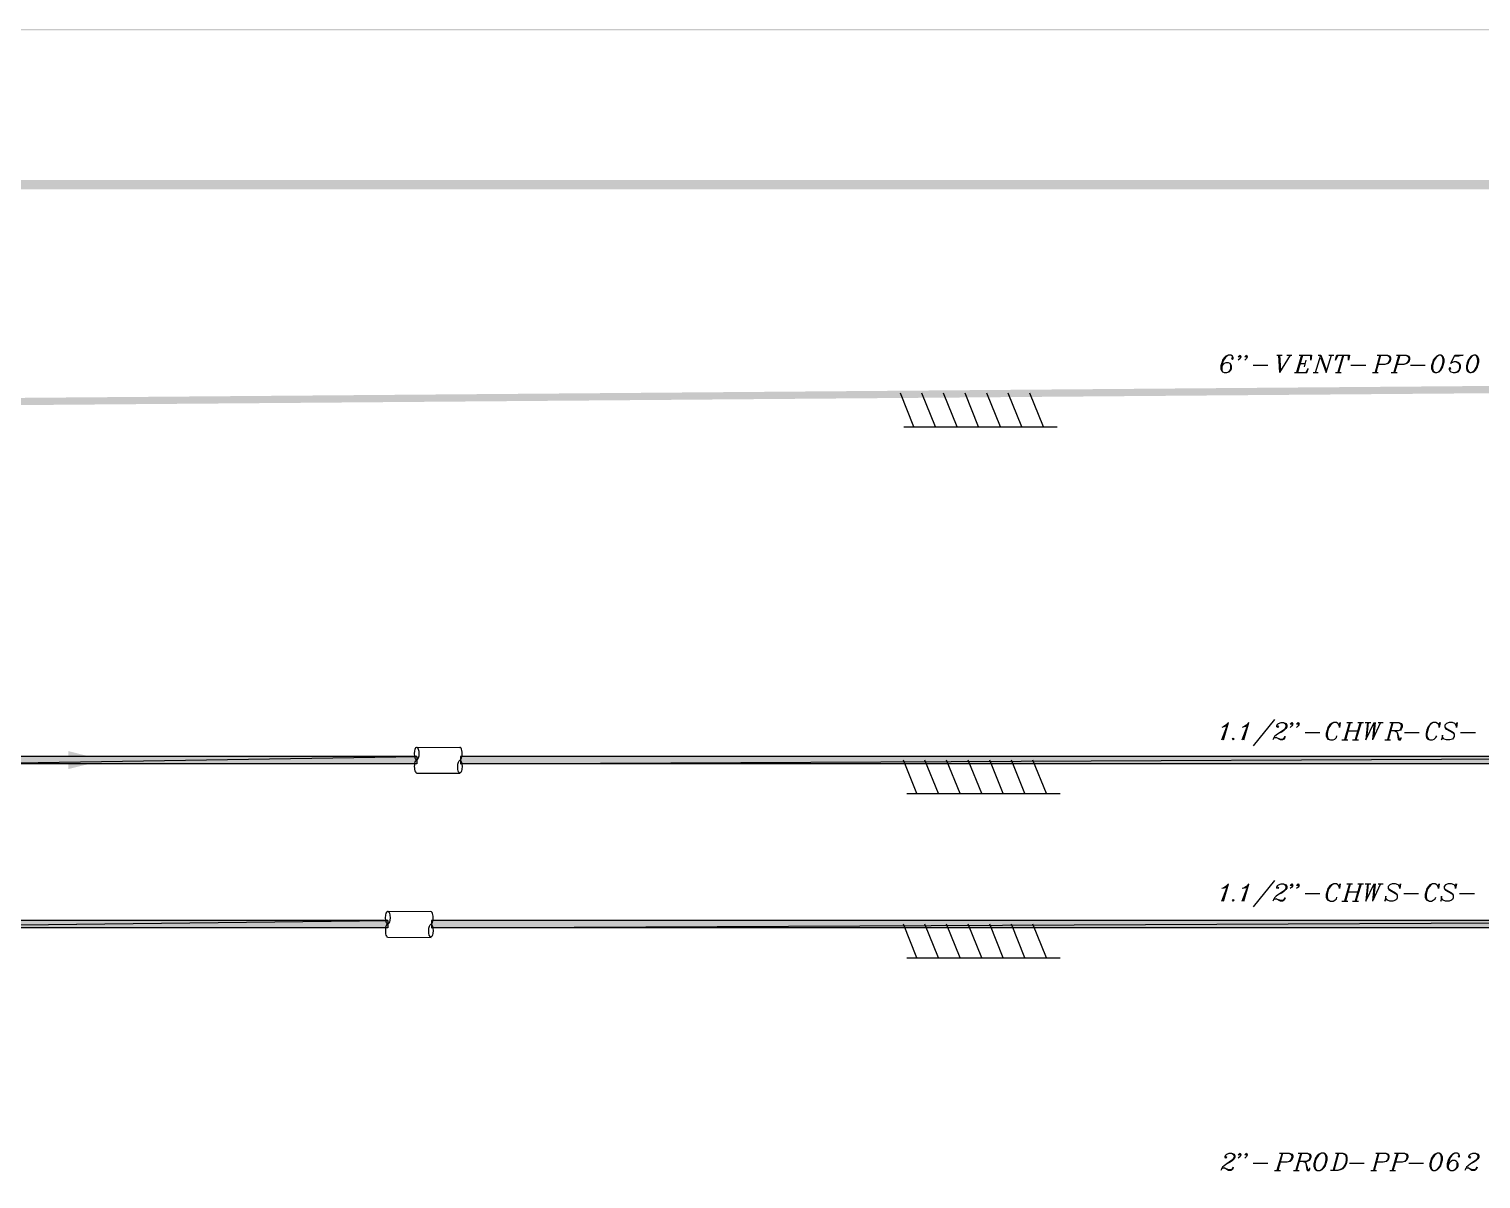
# Model space of a CAD drawing. Header units: inches. Extents: x 1 to 908, y 1 to 642.
# Drawn here: x 543.2 to 744.7, y 482.5 to 642.1 of the extents above; entities that cross this region are included whole.
import ezdxf

# ---------------------------------------------------------------- set-up
doc = ezdxf.new("R2010")
doc.units = ezdxf.units.IN
doc.header["$MEASUREMENT"] = 0
doc.layers.add('PDF_Geometry', color=7, linetype='Continuous')
doc.layers.add('PDF_Solid Fills', color=30, linetype='Continuous')

msp = doc.modelspace()

# ---------------------------------------------------------------- hatches: boundary and pattern name
at = {"layer": 'PDF_Solid Fills', "transparency": 33554559}
h = msp.add_hatch(color=7, dxfattribs=at)
h.paths.add_polyline_path([(0.77, 642.15), (0.96, 641.95), (908.12, 642.15)])
h.paths.add_polyline_path([(0.96, 641.95), (908.12, 642.15), (908.12, 641.95)])
h = msp.add_hatch(color=7, dxfattribs=at)
h.paths.add_polyline_path([(886.53, 21.48), (886.53, 22.77), (21.7, 21.48)])
h.paths.add_polyline_path([(886.53, 22.77), (21.7, 21.48), (23, 22.77)])
h.paths.add_polyline_path([(21.7, 21.48), (23, 22.77), (21.7, 621.21)])
h.paths.add_polyline_path([(23, 22.77), (21.7, 621.21), (23, 619.92)])
h.paths.add_polyline_path([(21.7, 621.21), (23, 619.92), (887.18, 621.21)])
h.paths.add_polyline_path([(23, 619.92), (887.18, 621.21), (885.89, 619.92)])
h.paths.add_polyline_path([(887.18, 621.21), (885.89, 619.92), (887.18, 22.12)])
h.paths.add_polyline_path([(885.89, 619.92), (887.18, 22.12), (885.89, 22.12)])
h = msp.add_hatch(color=40, dxfattribs=at)
h.paths.add_polyline_path([(405.5, 589.85), (405.53, 588.85), (817.02, 593.19)])
h.paths.add_polyline_path([(405.53, 588.85), (817.02, 593.19), (817.02, 592.18)])
h = msp.add_hatch(color=40, dxfattribs=at)
h.paths.add_polyline_path([(532.74, 541.18), (532.74, 540.18), (597.01, 541.18)])
h.paths.add_polyline_path([(532.74, 540.18), (597.01, 541.18), (597.01, 540.18)])
h = msp.add_hatch(color=40, dxfattribs=at)
h.paths.add_polyline_path([(603.06, 541.18), (603.06, 540.18), (817.06, 541.18)])
h.paths.add_polyline_path([(603.06, 540.18), (817.06, 541.18), (817.06, 540.18)])
h = msp.add_hatch(color=40, dxfattribs=at)
h.paths.add_polyline_path([(506.56, 518.4), (506.56, 517.4), (592.96, 518.4)])
h.paths.add_polyline_path([(506.56, 517.4), (592.96, 518.4), (592.96, 517.4)])
h = msp.add_hatch(color=40, dxfattribs=at)
h.paths.add_polyline_path([(599.04, 518.4), (599.04, 517.4), (817.06, 518.4)])
h.paths.add_polyline_path([(599.04, 517.4), (817.06, 518.4), (817.06, 517.4)])

# ---------------------------------------------------------------- linework, layer by layer
at = {"layer": 'PDF_Geometry', "lineweight": 25}
for points in [[(710.24, 596.52), (710.11, 596.42), (710.24, 596.29), (710.33, 596.42), (710.33, 596.52), (710.24, 596.75), (710.01, 596.88), (709.65, 596.88), (709.3, 596.75), (709.07, 596.52), (708.84, 596.2), (708.75, 595.84), (708.62, 595.39), (708.62, 594.94), (708.75, 594.71), (708.84, 594.58), (709.07, 594.48), (709.43, 594.48), (709.78, 594.58), (710.01, 594.81), (710.11, 595.03), (710.11, 595.39), (710.01, 595.61), (709.88, 595.74), (709.65, 595.84), (709.3, 595.84), (709.07, 595.74), (708.84, 595.49), (708.75, 595.26)], [(709.65, 596.88), (709.43, 596.75), (709.2, 596.52), (708.97, 596.2), (708.84, 595.84), (708.75, 595.39), (708.75, 594.81), (708.84, 594.58)], [(711.37, 596.65), (711.01, 596.65), (711.27, 596.88), (711.37, 596.65), (711.27, 596.42), (711.01, 596.2)], [(712.27, 596.65), (711.95, 596.65), (712.18, 596.88), (712.27, 596.65), (712.18, 596.42), (711.95, 596.2)], [(716.38, 596.88), (717.1, 596.88)], [(716.61, 596.88), (716.74, 594.48)], [(716.74, 596.88), (716.87, 594.71)], [(718.23, 596.88), (716.74, 594.48)], [(717.78, 596.88), (718.45, 596.88)], [(719.81, 596.88), (719.13, 594.48)], [(719.94, 596.88), (719.26, 594.48)], [(719.49, 596.88), (721.21, 596.88), (721.08, 596.2), (721.08, 596.88)], [(721.76, 594.48), (722.47, 596.88), (723.24, 594.81)], [(722.11, 596.88), (722.47, 596.88)], [(722.47, 596.52), (723.24, 594.48), (723.96, 596.88)], [(723.6, 596.88), (724.28, 596.88)], [(724.86, 596.88), (724.51, 596.2), (724.73, 596.88), (726.45, 596.88), (726.35, 596.2), (726.35, 596.88)], [(725.54, 596.88), (724.86, 594.48)], [(725.64, 596.88), (724.96, 594.48)], [(730.69, 596.88), (730.01, 594.48)], [(730.78, 596.88), (730.1, 594.48)], [(730.33, 596.88), (731.72, 596.88), (732.05, 596.75), (732.18, 596.52), (732.18, 596.29), (732.05, 595.97), (731.82, 595.74), (731.37, 595.61), (730.46, 595.61)], [(731.72, 596.88), (731.95, 596.75), (732.05, 596.52), (732.05, 596.29), (731.95, 595.97), (731.72, 595.74), (731.37, 595.61)], [(733.31, 596.88), (732.63, 594.48)], [(733.44, 596.88), (732.73, 594.48)], [(732.98, 596.88), (734.34, 596.88), (734.7, 596.75), (734.8, 596.52), (734.8, 596.29), (734.7, 595.97), (734.44, 595.74), (733.99, 595.61), (733.08, 595.61)], [(734.34, 596.88), (734.57, 596.75), (734.7, 596.52), (734.7, 596.29), (734.57, 595.97), (734.34, 595.74), (733.99, 595.61)], [(738.91, 596.88), (738.58, 596.75), (738.36, 596.52), (738.1, 596.2), (738, 595.84), (737.87, 595.39), (737.87, 595.03), (738, 594.71), (738.1, 594.58), (738.36, 594.48), (738.58, 594.48), (738.91, 594.58), (739.13, 594.81), (739.36, 595.16), (739.49, 595.49), (739.59, 595.97), (739.59, 596.29), (739.49, 596.65), (739.36, 596.75), (739.13, 596.88), (738.91, 596.88), (738.68, 596.75), (738.45, 596.52), (738.23, 596.2), (738.1, 595.84), (738, 595.39), (738, 595.03), (738.1, 594.71), (738.36, 594.48)], [(738.58, 594.48), (738.81, 594.58), (739.04, 594.81), (739.26, 595.16), (739.36, 595.49), (739.49, 595.97), (739.49, 596.29), (739.36, 596.65), (739.13, 596.88)], [(740.4, 594.94), (740.52, 595.03), (740.4, 595.16), (740.3, 595.03), (740.3, 594.94), (740.4, 594.71), (740.52, 594.58), (740.85, 594.48), (741.2, 594.48), (741.53, 594.58), (741.75, 594.81), (741.88, 595.16), (741.88, 595.49), (741.75, 595.74), (741.66, 595.84), (741.3, 595.97), (740.98, 595.97), (740.62, 595.84), (740.52, 595.74), (741.07, 596.88), (742.24, 596.88), (741.66, 596.75), (741.07, 596.75)], [(743.73, 596.88), (743.37, 596.75), (743.15, 596.52), (742.92, 596.2), (742.79, 595.84), (742.69, 595.39), (742.69, 595.03), (742.79, 594.71), (742.92, 594.58), (743.15, 594.48), (743.37, 594.48), (743.73, 594.58), (743.95, 594.81), (744.18, 595.16), (744.28, 595.49), (744.41, 595.97), (744.41, 596.29), (744.28, 596.65), (744.18, 596.75), (743.95, 596.88), (743.73, 596.88), (743.47, 596.75), (743.24, 596.52), (743.02, 596.2), (742.92, 595.84), (742.79, 595.39), (742.79, 595.03), (742.92, 594.71), (743.15, 594.48)], [(709.43, 594.48), (709.65, 594.58), (709.88, 594.81), (710.01, 595.03), (710.01, 595.49)], [(713.08, 595.49), (715.15, 595.49)], [(718.81, 594.48), (720.53, 594.48), (720.75, 595.03), (720.4, 594.48)], [(719.59, 595.74), (720.3, 595.74)], [(720.4, 596.2), (720.17, 595.26)], [(726.67, 595.49), (728.75, 595.49)], [(734.93, 595.49), (736.96, 595.49)], [(741.3, 595.97), (741.53, 595.84), (741.66, 595.74), (741.75, 595.49), (741.75, 595.16), (741.66, 594.81), (741.43, 594.58), (741.2, 594.48)], [(721.43, 594.48), (722.11, 594.48)], [(724.51, 594.48), (725.32, 594.48)], [(729.65, 594.48), (730.46, 594.48)], [(732.27, 594.48), (733.08, 594.48)], [(716.06, 546.33), (713.08, 542.67)], [(708.75, 543.48), (709.65, 545.88)], [(708.97, 543.48), (709.65, 545.88), (709.3, 545.52), (708.97, 545.29), (708.75, 545.2)], [(709.43, 545.42), (708.84, 543.48)], [(709.56, 545.52), (709.07, 545.29)], [(711.59, 543.48), (712.5, 545.88)], [(711.82, 543.48), (712.5, 545.88), (712.18, 545.52), (711.82, 545.29), (711.59, 545.2)], [(712.27, 545.42), (711.72, 543.48)], [(712.4, 545.52), (711.95, 545.29)], [(716.51, 545.42), (716.61, 545.29), (716.51, 545.2), (716.38, 545.29), (716.38, 545.42), (716.51, 545.65), (716.61, 545.75), (716.97, 545.88), (717.32, 545.88), (717.65, 545.75), (717.78, 545.52), (717.78, 545.29), (717.65, 545.07), (717.42, 544.84), (717.1, 544.61), (716.61, 544.39), (716.29, 544.16), (716.06, 543.94), (715.83, 543.48)], [(717.32, 545.88), (717.55, 545.75), (717.65, 545.52), (717.65, 545.29), (717.55, 545.07), (717.32, 544.84), (716.61, 544.39)], [(718.58, 545.65), (718.23, 545.65), (718.45, 545.88), (718.58, 545.65), (718.45, 545.42), (718.23, 545.2)], [(719.49, 545.65), (719.13, 545.65), (719.36, 545.88), (719.49, 545.65), (719.36, 545.42), (719.13, 545.2)], [(720.3, 544.52), (722.34, 544.52)], [(724.96, 545.65), (725.09, 545.65), (725.19, 545.88), (725.09, 545.2), (725.09, 545.42), (724.96, 545.65), (724.86, 545.75), (724.64, 545.88), (724.28, 545.88), (723.96, 545.75), (723.7, 545.52), (723.47, 545.2), (723.37, 544.84), (723.24, 544.39), (723.24, 544.03), (723.37, 543.71), (723.47, 543.58), (723.83, 543.48), (724.18, 543.48), (724.41, 543.58), (724.64, 543.81), (724.73, 544.03)], [(724.28, 545.88), (724.05, 545.75), (723.83, 545.52), (723.6, 545.2), (723.47, 544.84), (723.37, 544.39), (723.37, 544.03), (723.47, 543.71), (723.6, 543.58), (723.83, 543.48)], [(726.45, 545.88), (725.77, 543.48)], [(726.58, 545.88), (725.9, 543.48)], [(726.12, 545.88), (726.9, 545.88)], [(726.22, 544.74), (727.61, 544.74)], [(727.94, 545.88), (727.26, 543.48)], [(728.07, 545.88), (727.35, 543.48)], [(727.61, 545.88), (728.39, 545.88)], [(728.62, 545.88), (729.42, 545.88)], [(728.97, 545.88), (728.75, 543.48)], [(728.75, 543.48), (729.88, 545.88), (729.65, 543.48)], [(729.07, 545.88), (728.84, 543.71)], [(730.78, 545.88), (729.65, 543.48)], [(730.01, 545.88), (729.78, 543.71)], [(730.46, 545.88), (731.14, 545.88)], [(732.4, 545.88), (731.72, 543.48)], [(732.5, 545.88), (731.82, 543.48)], [(732.05, 545.88), (733.31, 545.88), (733.66, 545.75), (733.76, 545.52), (733.76, 545.29), (733.66, 544.97), (733.53, 544.84), (733.21, 544.74), (732.18, 544.74)], [(732.73, 544.74), (732.98, 544.61), (733.08, 544.52), (733.21, 543.58), (733.31, 543.48), (733.53, 543.48), (733.66, 543.71), (733.66, 543.81)], [(733.08, 544.52), (733.31, 543.71), (733.44, 543.58), (733.53, 543.58), (733.66, 543.71)], [(733.31, 545.88), (733.53, 545.75), (733.66, 545.52), (733.66, 545.29), (733.53, 544.97), (733.44, 544.84), (733.21, 544.74)], [(734.12, 544.52), (736.16, 544.52)], [(738.81, 545.65), (738.91, 545.65), (739.04, 545.88), (738.91, 545.2), (738.91, 545.42), (738.81, 545.65), (738.68, 545.75), (738.45, 545.88), (738.1, 545.88), (737.77, 545.75), (737.55, 545.52), (737.32, 545.2), (737.19, 544.84), (737.09, 544.39), (737.09, 544.03), (737.19, 543.71), (737.32, 543.58), (737.64, 543.48), (738, 543.48), (738.23, 543.58), (738.45, 543.81), (738.58, 544.03)], [(738.1, 545.88), (737.87, 545.75), (737.64, 545.52), (737.42, 545.2), (737.32, 544.84), (737.19, 544.39), (737.19, 544.03), (737.32, 543.71), (737.42, 543.58), (737.64, 543.48)], [(739.72, 545.29), (739.94, 545.07), (740.75, 544.61), (740.85, 544.52), (740.98, 544.26), (740.98, 543.94), (740.85, 543.71), (740.75, 543.58), (740.4, 543.48), (739.94, 543.48), (739.59, 543.58), (739.49, 543.71), (739.36, 543.94), (739.36, 544.16), (739.26, 543.48), (739.36, 543.71), (739.49, 543.71)], [(741.2, 545.65), (741.3, 545.65), (741.43, 545.88), (741.3, 545.2), (741.3, 545.42), (741.2, 545.65), (741.07, 545.75), (740.75, 545.88), (740.3, 545.88), (739.94, 545.75), (739.72, 545.52), (739.72, 545.29), (739.81, 545.07), (739.94, 544.97), (740.75, 544.52), (740.98, 544.26)], [(741.88, 544.52), (743.95, 544.52)], [(597.01, 542.48), (602.99, 542.45)], [(710.33, 543.48), (710.24, 543.58), (710.33, 543.71), (710.46, 543.58), (710.33, 543.48)], [(715.93, 543.71), (716.06, 543.81), (716.29, 543.81), (716.87, 543.58), (717.19, 543.58), (717.42, 543.71), (717.55, 543.94), (717.42, 543.58), (717.19, 543.48), (716.87, 543.48), (716.29, 543.81)], [(725.41, 543.48), (726.22, 543.48)], [(726.9, 543.48), (727.71, 543.48)], [(731.37, 543.48), (732.18, 543.48)], [(596.97, 538.89), (602.99, 538.85)], [(708.75, 521.12), (709.65, 523.52)], [(708.97, 521.12), (709.65, 523.52), (709.3, 523.16), (708.97, 522.93), (708.75, 522.84)], [(709.43, 523.06), (708.84, 521.12)], [(709.56, 523.16), (709.07, 522.93)], [(711.59, 521.12), (712.5, 523.52)], [(711.82, 521.12), (712.5, 523.52), (712.18, 523.16), (711.82, 522.93), (711.59, 522.84)], [(712.27, 523.06), (711.72, 521.12)], [(712.4, 523.16), (711.95, 522.93)], [(716.06, 523.97), (713.08, 520.31)], [(716.51, 523.06), (716.61, 522.93), (716.51, 522.84), (716.38, 522.93), (716.38, 523.06), (716.51, 523.29), (716.61, 523.39), (716.97, 523.52), (717.32, 523.52), (717.65, 523.39), (717.78, 523.16), (717.78, 522.93), (717.65, 522.71), (717.42, 522.48), (717.1, 522.25), (716.61, 522.03), (716.29, 521.8), (716.06, 521.57), (715.83, 521.12)], [(717.32, 523.52), (717.55, 523.39), (717.65, 523.16), (717.65, 522.93), (717.55, 522.71), (717.32, 522.48), (716.61, 522.03)], [(718.58, 523.29), (718.23, 523.29), (718.45, 523.52), (718.58, 523.29), (718.45, 523.06), (718.23, 522.84)], [(719.49, 523.29), (719.13, 523.29), (719.36, 523.52), (719.49, 523.29), (719.36, 523.06), (719.13, 522.84)], [(720.3, 522.16), (722.34, 522.16)], [(724.96, 523.29), (725.09, 523.29), (725.19, 523.52), (725.09, 522.84), (725.09, 523.06), (724.96, 523.29), (724.86, 523.39), (724.64, 523.52), (724.28, 523.52), (723.96, 523.39), (723.7, 523.16), (723.47, 522.84), (723.37, 522.48), (723.24, 522.03), (723.24, 521.67), (723.37, 521.35), (723.47, 521.22), (723.83, 521.12), (724.18, 521.12), (724.41, 521.22), (724.64, 521.44), (724.73, 521.67)], [(724.28, 523.52), (724.05, 523.39), (723.83, 523.16), (723.6, 522.84), (723.47, 522.48), (723.37, 522.03), (723.37, 521.67), (723.47, 521.35), (723.6, 521.22), (723.83, 521.12)], [(726.45, 523.52), (725.77, 521.12)], [(726.58, 523.52), (725.9, 521.12)], [(726.12, 523.52), (726.9, 523.52)], [(726.22, 522.38), (727.61, 522.38)], [(727.94, 523.52), (727.26, 521.12)], [(728.07, 523.52), (727.35, 521.12)], [(727.61, 523.52), (728.39, 523.52)], [(728.62, 523.52), (729.42, 523.52)], [(728.97, 523.52), (728.75, 521.12)], [(728.75, 521.12), (729.88, 523.52), (729.65, 521.12)], [(729.07, 523.52), (728.84, 521.35)], [(730.78, 523.52), (729.65, 521.12)], [(730.01, 523.52), (729.78, 521.35)], [(730.46, 523.52), (731.14, 523.52)], [(731.82, 522.93), (732.05, 522.71), (732.86, 522.25), (732.98, 522.16), (733.08, 521.93), (733.08, 521.57), (732.98, 521.35), (732.86, 521.22), (732.5, 521.12), (732.05, 521.12), (731.72, 521.22), (731.59, 521.35), (731.5, 521.57), (731.5, 521.8), (731.37, 521.12), (731.5, 521.35), (731.59, 521.35)], [(733.31, 523.29), (733.44, 523.29), (733.53, 523.52), (733.44, 522.84), (733.44, 523.06), (733.31, 523.29), (733.21, 523.39), (732.86, 523.52), (732.4, 523.52), (732.05, 523.39), (731.82, 523.16), (731.82, 522.93), (731.95, 522.71), (732.05, 522.61), (732.86, 522.16), (733.08, 521.93)], [(733.99, 522.16), (736.06, 522.16)], [(738.68, 523.29), (738.81, 523.29), (738.91, 523.52), (738.81, 522.84), (738.81, 523.06), (738.68, 523.29), (738.58, 523.39), (738.36, 523.52), (738, 523.52), (737.64, 523.39), (737.42, 523.16), (737.19, 522.84), (737.09, 522.48), (736.96, 522.03), (736.96, 521.67), (737.09, 521.35), (737.19, 521.22), (737.55, 521.12), (737.87, 521.12), (738.1, 521.22), (738.36, 521.44), (738.45, 521.67)], [(738, 523.52), (737.77, 523.39), (737.55, 523.16), (737.32, 522.84), (737.19, 522.48), (737.09, 522.03), (737.09, 521.67), (737.19, 521.35), (737.32, 521.22), (737.55, 521.12)], [(739.59, 522.93), (739.81, 522.71), (740.62, 522.25), (740.75, 522.16), (740.85, 521.93), (740.85, 521.57), (740.75, 521.35), (740.62, 521.22), (740.3, 521.12), (739.81, 521.12), (739.49, 521.22), (739.36, 521.35), (739.26, 521.57), (739.26, 521.8), (739.13, 521.12), (739.26, 521.35), (739.36, 521.35)], [(741.07, 523.29), (741.2, 523.29), (741.3, 523.52), (741.2, 522.84), (741.2, 523.06), (741.07, 523.29), (740.98, 523.39), (740.62, 523.52), (740.17, 523.52), (739.81, 523.39), (739.59, 523.16), (739.59, 522.93), (739.72, 522.71), (739.81, 522.61), (740.62, 522.16), (740.85, 521.93)], [(741.75, 522.16), (743.83, 522.16)], [(710.33, 521.12), (710.24, 521.22), (710.33, 521.35), (710.46, 521.22), (710.33, 521.12)], [(715.93, 521.35), (716.06, 521.44), (716.29, 521.44), (716.87, 521.22), (717.19, 521.22), (717.42, 521.35), (717.55, 521.57), (717.42, 521.22), (717.19, 521.12), (716.87, 521.12), (716.29, 521.44)], [(725.41, 521.12), (726.22, 521.12)], [(726.9, 521.12), (727.71, 521.12)], [(592.99, 519.7), (598.98, 519.66)], [(592.96, 516.11), (598.98, 516.07)], [(709.3, 485.65), (709.43, 485.56), (709.3, 485.43), (709.2, 485.56), (709.2, 485.65), (709.3, 485.88), (709.43, 486.01), (709.78, 486.11), (710.11, 486.11), (710.46, 486.01), (710.56, 485.78), (710.56, 485.56), (710.46, 485.33), (710.24, 485.1), (709.88, 484.88), (709.43, 484.65), (709.07, 484.39), (708.84, 484.17), (708.62, 483.71)], [(710.11, 486.11), (710.33, 486.01), (710.46, 485.78), (710.46, 485.56), (710.33, 485.33), (710.11, 485.1), (709.43, 484.65)], [(711.37, 485.88), (711.01, 485.88), (711.27, 486.11), (711.37, 485.88), (711.27, 485.65), (711.01, 485.43)], [(712.27, 485.88), (711.95, 485.88), (712.18, 486.11), (712.27, 485.88), (712.18, 485.65), (711.95, 485.43)], [(717.1, 486.11), (716.38, 483.71)], [(717.19, 486.11), (716.51, 483.71)], [(716.74, 486.11), (718.1, 486.11), (718.45, 486.01), (718.58, 485.78), (718.58, 485.56), (718.45, 485.2), (718.23, 484.97), (717.78, 484.88), (716.87, 484.88)], [(718.1, 486.11), (718.33, 486.01), (718.45, 485.78), (718.45, 485.56), (718.33, 485.2), (718.1, 484.97), (717.78, 484.88)], [(719.72, 486.11), (719.04, 483.71)], [(719.81, 486.11), (719.13, 483.71)], [(719.36, 486.11), (720.62, 486.11), (720.98, 486.01), (721.08, 485.78), (721.08, 485.56), (720.98, 485.2), (720.85, 485.1), (720.53, 484.97), (719.49, 484.97)], [(720.62, 486.11), (720.85, 486.01), (720.98, 485.78), (720.98, 485.56), (720.85, 485.2), (720.75, 485.1), (720.53, 484.97)], [(722.56, 486.11), (722.24, 486.01), (721.98, 485.78), (721.76, 485.43), (721.66, 485.1), (721.53, 484.65), (721.53, 484.3), (721.66, 483.94), (721.76, 483.84), (721.98, 483.71), (722.34, 483.71), (722.69, 483.84), (722.92, 484.07), (723.15, 484.39), (723.24, 484.75), (723.37, 485.2), (723.37, 485.56), (723.24, 485.88), (723.15, 486.01), (722.92, 486.11), (722.56, 486.11), (722.34, 486.01), (722.11, 485.78), (721.89, 485.43), (721.76, 485.1), (721.66, 484.65), (721.66, 484.3), (721.76, 483.94), (721.98, 483.71)], [(722.34, 483.71), (722.56, 483.84), (722.79, 484.07), (723.02, 484.39), (723.15, 484.75), (723.24, 485.2), (723.24, 485.56), (723.15, 485.88), (722.92, 486.11)], [(724.51, 486.11), (725.54, 486.11), (725.9, 486.01), (725.99, 485.88), (726.12, 485.56), (726.12, 485.1), (725.99, 484.65), (725.77, 484.17), (725.54, 483.94), (725.32, 483.84), (724.86, 483.71), (723.83, 483.71)], [(724.86, 486.11), (724.18, 483.71)], [(724.96, 486.11), (724.28, 483.71)], [(725.54, 486.11), (725.77, 486.01), (725.9, 485.88), (725.99, 485.56), (725.99, 485.1), (725.9, 484.65), (725.64, 484.17), (725.41, 483.94), (725.19, 483.84), (724.86, 483.71)], [(730.46, 486.11), (729.78, 483.71)], [(730.56, 486.11), (729.88, 483.71)], [(730.1, 486.11), (731.5, 486.11), (731.82, 486.01), (731.95, 485.78), (731.95, 485.56), (731.82, 485.2), (731.59, 484.97), (731.14, 484.88), (730.23, 484.88)], [(731.5, 486.11), (731.72, 486.01), (731.82, 485.78), (731.82, 485.56), (731.72, 485.2), (731.5, 484.97), (731.14, 484.88)], [(733.08, 486.11), (732.4, 483.71)], [(733.21, 486.11), (732.5, 483.71)], [(732.73, 486.11), (734.12, 486.11), (734.44, 486.01), (734.57, 485.78), (734.57, 485.56), (734.44, 485.2), (734.21, 484.97), (733.76, 484.88), (732.86, 484.88)], [(734.12, 486.11), (734.34, 486.01), (734.44, 485.78), (734.44, 485.56), (734.34, 485.2), (734.12, 484.97), (733.76, 484.88)], [(738.68, 486.11), (738.36, 486.01), (738.1, 485.78), (737.87, 485.43), (737.77, 485.1), (737.64, 484.65), (737.64, 484.3), (737.77, 483.94), (737.87, 483.84), (738.1, 483.71), (738.36, 483.71), (738.68, 483.84), (738.91, 484.07), (739.13, 484.39), (739.26, 484.75), (739.36, 485.2), (739.36, 485.56), (739.26, 485.88), (739.13, 486.01), (738.91, 486.11), (738.68, 486.11), (738.45, 486.01), (738.23, 485.78), (738, 485.43), (737.87, 485.1), (737.77, 484.65), (737.77, 484.3), (737.87, 483.94), (738.1, 483.71)], [(738.36, 483.71), (738.58, 483.84), (738.81, 484.07), (739.04, 484.39), (739.13, 484.75), (739.26, 485.2), (739.26, 485.56), (739.13, 485.88), (738.91, 486.11)], [(741.66, 485.78), (741.53, 485.65), (741.66, 485.56), (741.75, 485.65), (741.75, 485.78), (741.66, 486.01), (741.43, 486.11), (741.07, 486.11), (740.75, 486.01), (740.52, 485.78), (740.3, 485.43), (740.17, 485.1), (740.04, 484.65), (740.04, 484.17), (740.17, 483.94), (740.3, 483.84), (740.52, 483.71), (740.85, 483.71), (741.2, 483.84), (741.43, 484.07), (741.53, 484.3), (741.53, 484.65), (741.43, 484.88), (741.3, 484.97), (741.07, 485.1), (740.75, 485.1), (740.52, 484.97), (740.3, 484.75), (740.17, 484.52)], [(741.07, 486.11), (740.85, 486.01), (740.62, 485.78), (740.4, 485.43), (740.3, 485.1), (740.17, 484.65), (740.17, 484.07), (740.3, 483.84)], [(743.15, 485.65), (743.24, 485.56), (743.15, 485.43), (743.02, 485.56), (743.02, 485.65), (743.15, 485.88), (743.24, 486.01), (743.6, 486.11), (743.95, 486.11), (744.28, 486.01), (744.41, 485.78), (744.41, 485.56), (744.28, 485.33), (744.05, 485.1), (743.73, 484.88), (743.24, 484.65), (742.92, 484.39), (742.69, 484.17), (742.47, 483.71)], [(743.95, 486.11), (744.18, 486.01), (744.28, 485.78), (744.28, 485.56), (744.18, 485.33), (743.95, 485.1), (743.24, 484.65)], [(708.75, 483.94), (708.84, 484.07), (709.07, 484.07), (709.65, 483.84), (710.01, 483.84), (710.24, 483.94), (710.33, 484.17), (710.24, 483.84), (710.01, 483.71), (709.65, 483.71), (709.07, 484.07)], [(713.08, 484.75), (715.15, 484.75)], [(716.06, 483.71), (716.87, 483.71)], [(718.68, 483.71), (719.49, 483.71)], [(720.04, 484.97), (720.3, 484.88), (720.4, 484.75), (720.53, 483.84), (720.62, 483.71), (720.85, 483.71), (720.98, 483.94), (720.98, 484.07)], [(720.4, 484.75), (720.62, 483.94), (720.75, 483.84), (720.85, 483.84), (720.98, 483.94)], [(726.45, 484.75), (728.52, 484.75)], [(729.42, 483.71), (730.23, 483.71)], [(732.05, 483.71), (732.86, 483.71)], [(734.7, 484.75), (736.74, 484.75)], [(740.85, 483.71), (741.07, 483.84), (741.3, 484.07), (741.43, 484.3), (741.43, 484.75)], [(742.56, 483.94), (742.69, 484.07), (742.92, 484.07), (743.47, 483.84), (743.83, 483.84), (744.05, 483.94), (744.18, 484.17), (744.05, 483.84), (743.83, 483.71), (743.47, 483.71), (742.92, 484.07)]]:
    msp.add_lwpolyline(points, dxfattribs=at)
at = {"layer": 'PDF_Geometry', "color": 8, "lineweight": 25}
for points in [[(666, 586.94), (664.12, 591.6)], [(669.01, 586.94), (667.1, 591.6)], [(671.99, 586.94), (670.11, 591.6)], [(674.99, 586.94), (673.12, 591.6)], [(678, 586.94), (676.13, 591.6)], [(680.98, 586.94), (679.1, 591.6)], [(683.99, 586.94), (682.11, 591.6)], [(664.61, 586.94), (685.87, 586.94)], [(666.42, 536.04), (664.54, 540.67)], [(669.4, 536.04), (667.52, 540.67)], [(672.41, 536.04), (670.53, 540.67)], [(675.42, 536.04), (673.54, 540.67)], [(678.39, 536.04), (676.52, 540.67)], [(681.4, 536.04), (679.53, 540.67)], [(684.41, 536.04), (682.53, 540.67)], [(665.03, 536.04), (686.29, 536.04)], [(666.42, 513.26), (664.54, 517.92)], [(669.4, 513.26), (667.52, 517.92)], [(672.41, 513.26), (670.53, 517.92)], [(675.42, 513.26), (673.54, 517.92)], [(678.39, 513.26), (676.52, 517.92)], [(681.4, 513.26), (679.53, 517.92)], [(684.41, 513.26), (682.53, 517.92)], [(665.03, 513.26), (686.29, 513.26)]]:
    msp.add_lwpolyline(points, dxfattribs=at)
at = {"layer": 'PDF_Geometry', "color": 40, "lineweight": -3}
for points in [[(532.74, 541.18), (532.74, 540.18), (597.01, 541.18), (532.74, 541.18)], [(532.74, 540.18), (597.01, 541.18), (597.01, 540.18), (532.74, 540.18)], [(603.06, 541.18), (603.06, 540.18), (817.06, 541.18), (603.06, 541.18)], [(603.06, 540.18), (817.06, 541.18), (817.06, 540.18), (603.06, 540.18)], [(506.56, 518.4), (506.56, 517.4), (592.96, 518.4), (506.56, 518.4)], [(506.56, 517.4), (592.96, 518.4), (592.96, 517.4), (506.56, 517.4)], [(599.04, 518.4), (599.04, 517.4), (817.06, 518.4), (599.04, 518.4)], [(599.04, 517.4), (817.06, 518.4), (817.06, 517.4), (599.04, 517.4)]]:
    msp.add_lwpolyline(points, dxfattribs=at)
at = {"layer": 'PDF_Geometry', "lineweight": 25}
for centre, major_axis, ratio, start_param, end_param in [((743.56, 595.69), (0.37, 1.2), 0.520962, 3.419778, 6.244544), ((602.98, 541.56), (0.005, 0.89), 0.345185, 3.140759, 6.283872), ((596.96, 539.81), (0.005, 0.89), 0.345185, 6.282351, 9.425464), ((598.96, 518.78), (0.005, 0.89), 0.345185, 3.140759, 6.283872), ((592.94, 517.03), (0.005, 0.89), 0.345185, 6.282351, 9.425464)]:
    msp.add_ellipse(centre, major_axis=major_axis, ratio=ratio, start_param=start_param, end_param=end_param, dxfattribs=at)
for centre in [(596.99, 541.59), (602.98, 539.78), (592.98, 518.81), (598.96, 517)]:
    msp.add_ellipse(centre, major_axis=(0.005, 0.89), ratio=0.345431, dxfattribs=at)
at = {"layer": 'PDF_Solid Fills', "color": 7, "transparency": 33554559}
msp.add_solid([(553.64, 540.67), (548.63, 539.44), (548.63, 541.93)], dxfattribs=at)

doc.saveas('drawing.dxf')
